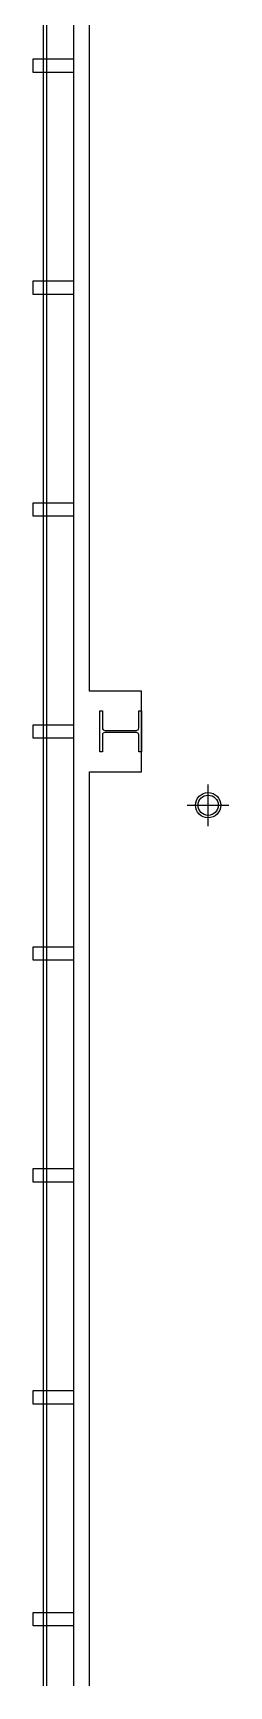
# Model space of a CAD drawing. Header units: millimetres. Extents: x 592430 to 684586, y -483905 to -416366.
# Drawn here: x 660383 to 661837, y -483905 to -471616 of the extents above; entities that cross this region are included whole.
import ezdxf

# ---------------------------------------------------------------- set-up
doc = ezdxf.new("R2010")
doc.units = ezdxf.units.MM
doc.header["$LTSCALE"] = 500
doc.layers.add('ARCH', color=9, linetype='Continuous')

msp = doc.modelspace()

# ---------------------------------------------------------------- linework, layer by layer
at = {"layer": 'ARCH'}
for p, q in [((660682.8, -452061.1), (660682.8, -483904.5)), ((660682.8, -452061.1), (660682.8, -474154.9)), ((660458.8, -452109.9), (660458.8, -483904.5)), ((660458.8, -452109.9), (660458.8, -474154.9)), ((660482.8, -452104.7), (660482.8, -483904.5)), ((660482.8, -452104.7), (660482.8, -474154.9)), ((660382.8, -473558.5), (660382.8, -473458.5)), ((660382.8, -473458.5), (660682.8, -473458.5)), ((660382.8, -473558.5), (660382.8, -473458.5)), ((660382.8, -473458.5), (660682.8, -473458.5)), ((660682.8, -473458.5), (660682.8, -473558.5)), ((660682.8, -473458.5), (660682.8, -473558.5)), ((660682.8, -473558.5), (660382.8, -473558.5)), ((660682.8, -473558.5), (660382.8, -473558.5)), ((660382.8, -475208.5), (660382.8, -475108.5)), ((660382.8, -475108.5), (660682.8, -475108.5)), ((660682.8, -475108.5), (660682.8, -475208.5)), ((660682.8, -475208.5), (660382.8, -475208.5)), ((660382.8, -476858.5), (660382.8, -476758.5)), ((660382.8, -476758.5), (660682.8, -476758.5)), ((660682.8, -476758.5), (660682.8, -476858.5)), ((660682.8, -476858.5), (660382.8, -476858.5)), ((661682.8, -477511.4), (661682.8, -477202.4)), ((661528.3, -477356.9), (661837.3, -477356.9)), ((660382.8, -478508.5), (660382.8, -478408.5)), ((660382.8, -478408.5), (660682.8, -478408.5)), ((660682.8, -478508.5), (660382.8, -478508.5)), ((660682.8, -478408.5), (660682.8, -478508.5)), ((660382.8, -480158.5), (660382.8, -480058.5)), ((660382.8, -480058.5), (660682.8, -480058.5)), ((660682.8, -480058.5), (660682.8, -480158.5)), ((660682.8, -480158.5), (660382.8, -480158.5)), ((660382.8, -481808.5), (660382.8, -481708.5)), ((660382.8, -481708.5), (660682.8, -481708.5)), ((660682.8, -481708.5), (660682.8, -481808.5)), ((660682.8, -481808.5), (660382.8, -481808.5)), ((660382.8, -483458.5), (660382.8, -483358.5)), ((660382.8, -483358.5), (660682.8, -483358.5)), ((660682.8, -483358.5), (660682.8, -483458.5)), ((660682.8, -483458.5), (660382.8, -483458.5))]:
    msp.add_line(p, q, dxfattribs=at)
at = {"layer": 'ARCH', "color": 9}
for p, q in [((660682.8, -452061.1), (660682.8, -474154.9)), ((660458.8, -452109.9), (660458.8, -474154.9)), ((660482.8, -452104.7), (660482.8, -474154.9)), ((660382.8, -471908.5), (660382.8, -471808.5)), ((660382.8, -471808.5), (660682.8, -471808.5)), ((660682.8, -471808.5), (660682.8, -471908.5)), ((660682.8, -471908.5), (660382.8, -471908.5)), ((660382.8, -473558.5), (660382.8, -473458.5)), ((660382.8, -473458.5), (660682.8, -473458.5)), ((660682.8, -473458.5), (660682.8, -473558.5)), ((660682.8, -473558.5), (660382.8, -473558.5))]:
    msp.add_line(p, q, dxfattribs=at)
at = {"layer": 'ARCH'}
msp.add_lwpolyline([(660802.7, -483904.5), (660802.7, -477108.5), (661187.8, -477108.5), (661187.8, -476508.5), (660802.7, -476508.5), (660802.7, -470608.4)], dxfattribs=at)
msp.add_lwpolyline([(660897.8, -476783, 0.4142136), (660915.8, -476801), (661149.8, -476801, 0.4142136), (661167.8, -476783), (661167.8, -476656), (661187.8, -476656), (661187.8, -476961), (661167.8, -476961), (661167.8, -476834, 0.4142136), (661149.8, -476816), (660915.8, -476816, 0.4142136), (660897.8, -476834), (660897.8, -476961), (660877.8, -476961), (660877.8, -476656), (660897.8, -476656)], format="xyb", close=True, dxfattribs=at)
for radius in [93.8, 75]:
    msp.add_circle((661682.8, -477356.9), radius, dxfattribs=at)

doc.saveas('drawing.dxf')
